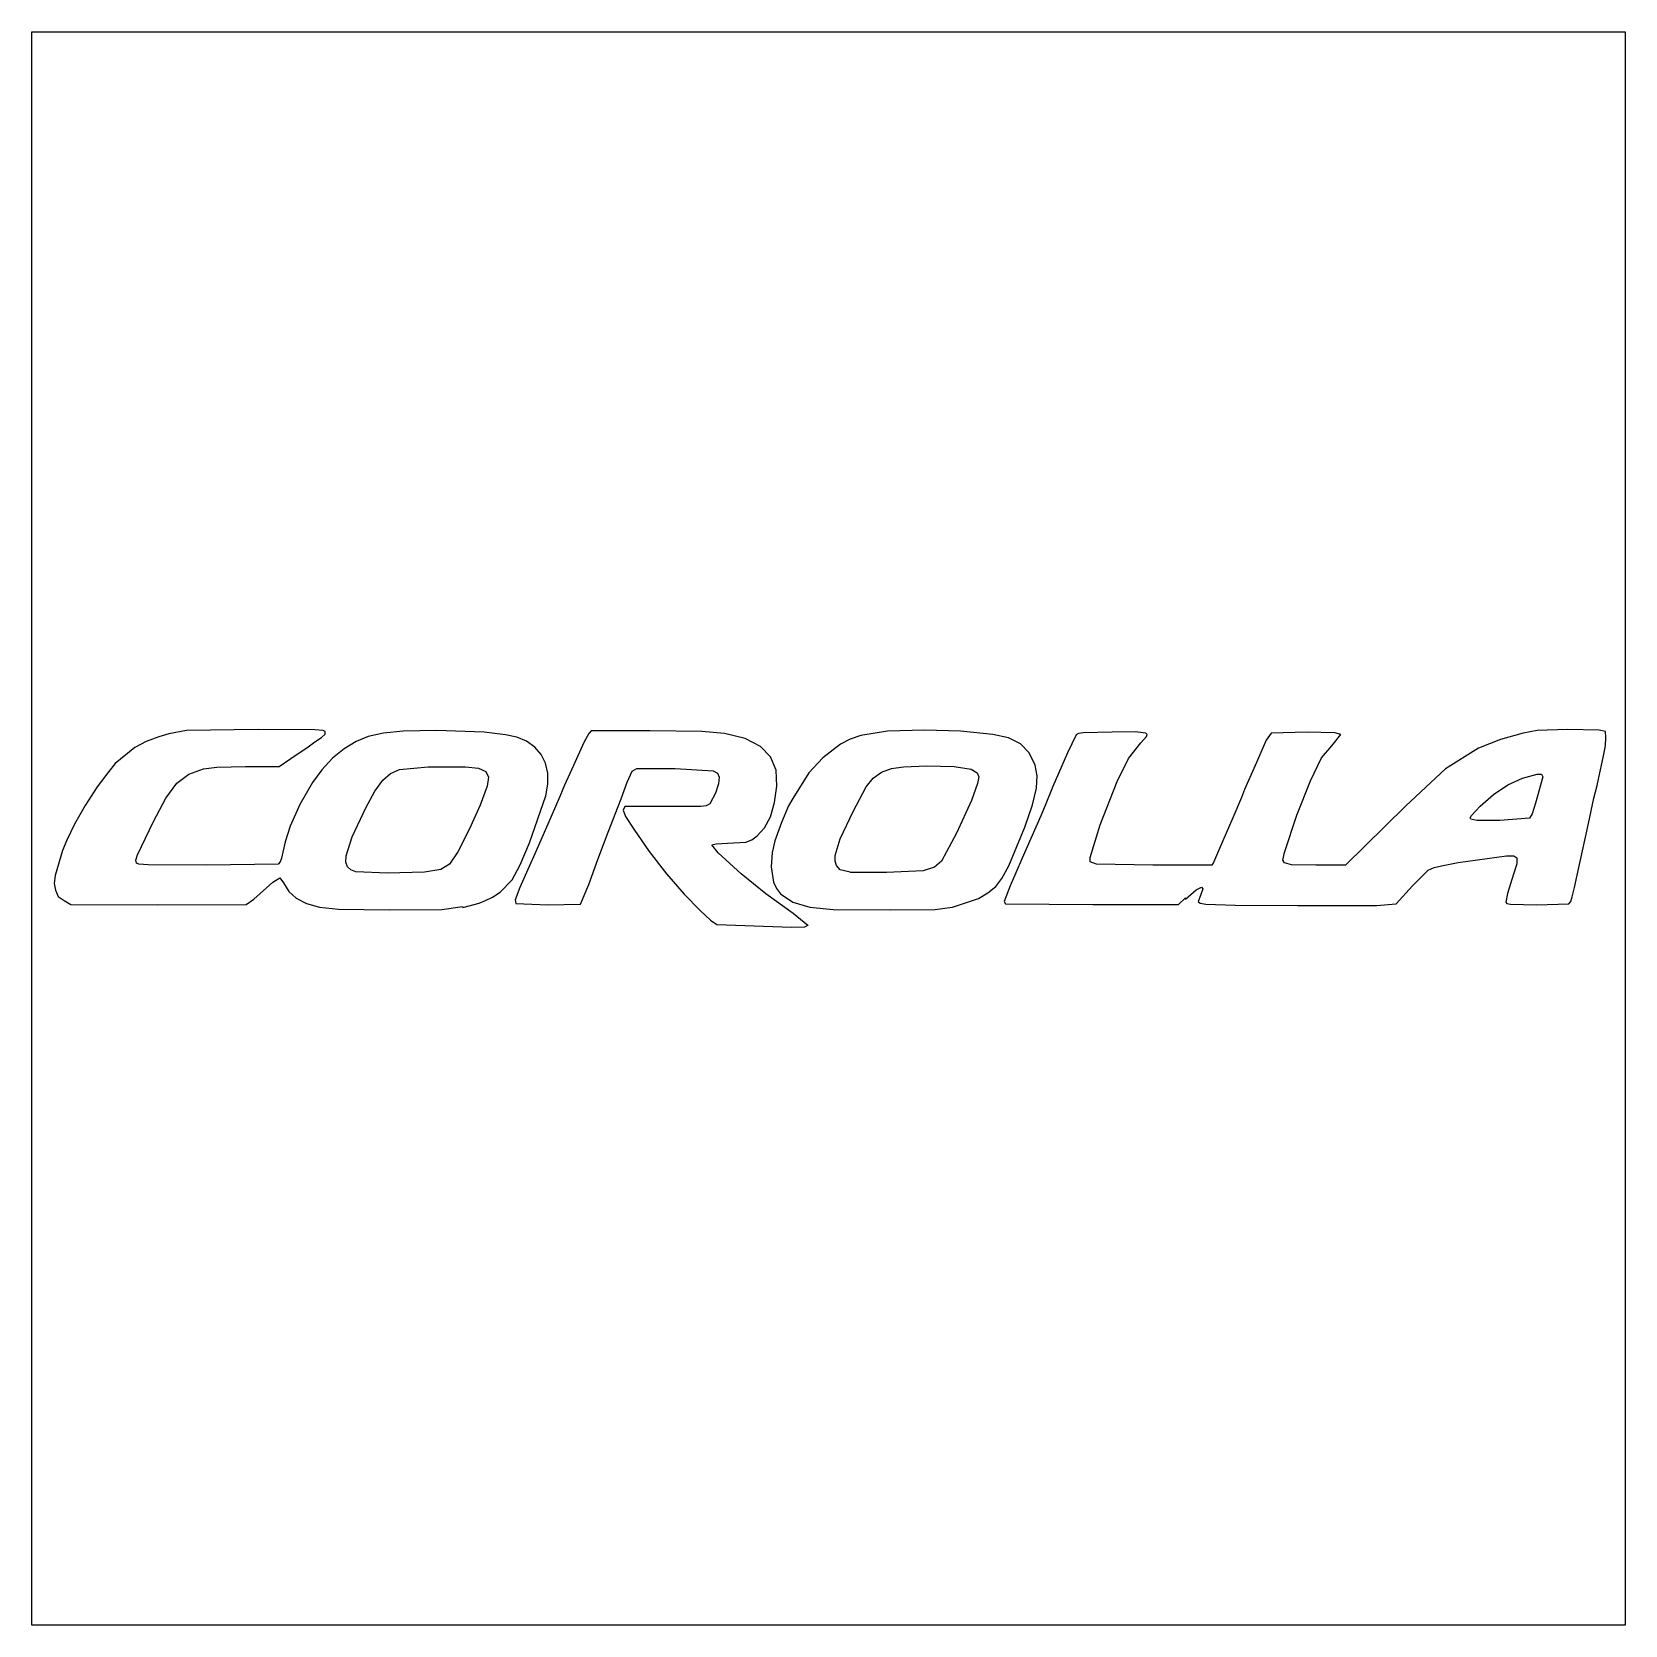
# Model space of a CAD drawing. Extents: x 26 to 188, y 70 to 231.
import ezdxf

# ---------------------------------------------------------------- set-up
doc = ezdxf.new("R2010")
doc.units = 0

msp = doc.modelspace()

# ---------------------------------------------------------------- linework, layer by layer
at = {"layer": 'Livello 1'}
for p, q in [((25.9756, 150.614), (25.9756, 231.388)), ((25.9756, 231.388), (106.75, 231.388)), ((106.75, 231.388), (187.524, 231.388)), ((187.524, 231.388), (187.524, 150.614)), ((39.86144, 160.222386), (38.83691, 159.9127)), ((41.64557, 160.54822), (39.86144, 160.222386)), ((48.9297, 160.65778), (41.64557, 160.54822)), ((54.67766, 160.630405), (48.9297, 160.65778)), ((55.503947, 160.565389), (54.67766, 160.630405)), ((55.32673, 159.83651), (55.723683, 160.178719)), ((55.70999, 160.43878), (55.503947, 160.565389)), ((55.723683, 160.178719), (55.70999, 160.43878)), ((60.089388, 159.937503), (58.853385, 159.42592)), ((61.629185, 160.26871), (60.089388, 159.937503)), ((63.625569, 160.491366), (61.629185, 160.26871)), ((66.989375, 160.54246), (63.625569, 160.491366)), ((71.845745, 160.37828), (66.989375, 160.54246)), ((73.992005, 160.10452), (71.845745, 160.37828)), ((75.14195, 159.884048), (73.992005, 160.10452)), ((82.460985, 160.24125), (81.931343, 159.337844)), ((82.68, 160.515), (82.460985, 160.24125)), ((88.65548, 160.51547), (82.68, 160.515)), ((93.910594, 160.460724), (88.65548, 160.51547)), ((96.2029, 160.24172), (93.910594, 160.460724)), ((98.31631, 159.74896), (96.2029, 160.24172)), ((110.021654, 160.027171), (108.930985, 159.65538)), ((112.735627, 160.46916), (110.021654, 160.027171)), ((116.46784, 160.59347), (112.735627, 160.46916)), ((120.125169, 160.497651), (116.46784, 160.59347)), ((123.41418, 160.15545), (120.125169, 160.497651)), ((125.008618, 159.800423), (123.41418, 160.15545)), ((131.87814, 160.11761), (130.97474, 158.28889)), ((132.088685, 160.249721), (131.87814, 160.11761)), ((132.572803, 160.32415), (132.088685, 160.249721)), ((135.49714, 160.39137), (132.572803, 160.32415)), ((137.834807, 160.401033), (135.49714, 160.39137)), ((138.910821, 160.292129), (137.834807, 160.401033)), ((138.41539, 159.28538), (139.009557, 159.956348)), ((139.064576, 160.159367), (138.910821, 160.292129)), ((139.009557, 159.956348), (139.064576, 160.159367)), ((151.63473, 160.26735), (151.135202, 159.563064)), ((155.27015, 160.37691), (151.63473, 160.26735)), ((158.084389, 160.328988), (155.27015, 160.37691)), ((157.77249, 159.00266), (158.68666, 160.15793)), ((158.68666, 160.15793), (158.084389, 160.328988)), ((177.18961, 160.27597), (174.90106, 159.63606)), ((178.6186, 160.54973), (177.18961, 160.27597)), ((181.684533, 160.649662), (178.6186, 160.54973)), ((184.89745, 160.57003), (181.684533, 160.649662)), ((185.5271, 160.46047), (184.89745, 160.57003)), ((185.5661, 159.83083), (185.5271, 160.46047)), ((36.41142, 158.83428), (34.41299, 157.21911)), ((37.57762, 159.41993), (36.41142, 158.83428)), ((38.83691, 159.9127), (37.57762, 159.41993)), ((52.23357, 157.71216), (53.97456, 158.90573)), ((53.97456, 158.90573), (54.669714, 159.39849)), ((54.669714, 159.39849), (55.32673, 159.83651)), ((57.624812, 158.689851), (56.453214, 157.72877)), ((58.853385, 159.42592), (57.624812, 158.689851)), ((76.135639, 159.466379), (75.14195, 159.884048)), ((76.960053, 158.870982), (76.135639, 159.466379)), ((77.602173, 158.117325), (76.960053, 158.870982)), ((81.931343, 159.337844), (80.884135, 156.989)), ((99.85866, 158.923493), (98.31631, 159.74896)), ((100.88496, 157.867558), (99.85866, 158.923493)), ((107.956249, 159.166167), (106.16974, 157.78481)), ((108.930985, 159.65538), (107.956249, 159.166167)), ((126.220641, 159.187716), (125.008618, 159.800423)), ((127.101166, 158.281401), (126.220641, 159.187716)), ((137.171696, 157.717426), (138.41539, 159.28538)), ((151.135202, 159.563064), (150.13454, 157.31086)), ((156.743853, 157.77076), (157.77249, 159.00266)), ((172.66174, 158.75387), (169.31104, 156.66247)), ((174.90106, 159.63606), (172.66174, 158.75387)), ((185.29235, 157.81051), (185.531893, 158.984856)), ((185.531893, 158.984856), (185.5661, 159.83083)), ((34.41299, 157.21911), (33.766726, 156.39783)), ((43.380391, 156.66669), (44.727414, 156.837756)), ((44.727414, 156.837756), (47.634491, 156.88568)), ((47.634491, 156.88568), (51.0564, 156.885)), ((51.0564, 156.885), (52.23357, 157.71216)), ((56.453214, 157.72877), (55.377089, 156.578719)), ((63.24941, 156.59111), (66.153736, 156.851194)), ((66.153736, 156.851194), (69.92794, 156.86488)), ((69.92794, 156.86488), (71.255503, 156.718909)), ((71.255503, 156.718909), (72.011249, 156.395365)), ((78.048979, 157.224877), (77.602173, 158.117325)), ((78.287452, 156.213106), (78.048979, 157.224877)), ((80.884135, 156.989), (79.991479, 155.00701)), ((101.427675, 156.54368), (100.88496, 157.867558)), ((106.16974, 157.78481), (104.74629, 156.25723)), ((112.122232, 156.326645), (113.141658, 156.703062)), ((113.141658, 156.703062), (114.36431, 156.85773)), ((114.36431, 156.85773), (116.70767, 156.96729)), ((116.70767, 156.96729), (119.48358, 156.90859)), ((119.48358, 156.90859), (121.214324, 156.640944)), ((127.70111, 157.04555), (127.101166, 158.281401)), ((127.920378, 155.967302), (127.70111, 157.04555)), ((130.97474, 158.28889), (129.50194, 154.86692)), ((136.02275, 155.3816), (137.171696, 157.717426)), ((150.13454, 157.31086), (148.94644, 154.57328)), ((155.62076, 155.43843), (156.743853, 157.77076)), ((184.85434, 155.76827), (185.29235, 157.81051)), ((33.766726, 156.39783), (32.590387, 154.829081)), ((39.564588, 153.67857), (40.686626, 155.205511)), ((40.686626, 155.205511), (41.886702, 156.125756)), ((41.886702, 156.125756), (43.380391, 156.66669)), ((54.434935, 155.27574), (53.136036, 153.044702)), ((55.377089, 156.578719), (54.434935, 155.27574)), ((60.762541, 154.399135), (61.557605, 155.514583)), ((61.557605, 155.514583), (62.348581, 156.201957)), ((62.348581, 156.201957), (63.24941, 156.59111)), ((72.011249, 156.395365), (72.28244, 155.819288)), ((72.28244, 155.819288), (72.15634, 154.91572)), ((78.087325, 153.90947), (78.304574, 155.101481)), ((78.304574, 155.101481), (78.287452, 156.213106)), ((85.738638, 153.62928), (86.34091, 155.29909)), ((86.34091, 155.29909), (86.852136, 156.442718)), ((86.852136, 156.442718), (87.309828, 156.69527)), ((87.309828, 156.69527), (91.208181, 156.68697)), ((91.208181, 156.68697), (95.059818, 156.47626)), ((95.059818, 156.47626), (95.481349, 156.235641)), ((95.587097, 155.142594), (95.278824, 154.18774)), ((95.481349, 156.235641), (95.655856, 155.808156)), ((95.655856, 155.808156), (95.587097, 155.142594)), ((101.51927, 154.91439), (101.427675, 156.54368)), ((104.74629, 156.25723), (103.14207, 153.65105)), ((110.57011, 154.84288), (111.275296, 155.712058)), ((111.275296, 155.712058), (112.122232, 156.326645)), ((121.214324, 156.640944), (121.81589, 156.2457)), ((121.84519, 155.18352), (121.24881, 153.43705)), ((121.81589, 156.2457), (121.98381, 155.866553)), ((121.98381, 155.866553), (121.84519, 155.18352)), ((127.841416, 154.693881), (127.920378, 155.967302)), ((134.289168, 150.989792), (136.02275, 155.3816)), ((154.24434, 151.969575), (155.62076, 155.43843)), ((169.31104, 156.66247), (165.30321, 152.89555)), ((175.627993, 155.038243), (177.125292, 155.728702)), ((177.125292, 155.728702), (178.59309, 156.10658)), ((179.182282, 155.845829), (178.4289, 153.19935)), ((178.59309, 156.10658), (179.047121, 156.130463)), ((179.047121, 156.130463), (179.182282, 155.845829)), ((184.69015, 154.98024), (184.85434, 155.76827)), ((32.590387, 154.829081), (31.373472, 152.947199)), ((38.305011, 151.31755), (39.564588, 153.67857)), ((59.84945, 152.72576), (60.762541, 154.399135)), ((72.15634, 154.91572), (71.429772, 152.968878)), ((76.440177, 149.170979), (78.087325, 153.90947)), ((79.498715, 153.87375), (78.628564, 151.82055)), ((79.991479, 155.00701), (79.498715, 153.87375)), ((85.410147, 152.82951), (85.738638, 153.62928)), ((95.278824, 154.18774), (94.704621, 153.126931)), ((101.283331, 153.236249), (101.51927, 154.91439)), ((103.14207, 153.65105), (102.70405, 152.89528)), ((109.2417, 152.340138), (110.57011, 154.84288)), ((127.430867, 153.018642), (127.841416, 154.693881)), ((129.50194, 154.86692), (128.70217, 152.94525)), ((148.61791, 153.76861), (147.74189, 151.70994)), ((148.94644, 154.57328), (148.61791, 153.76861)), ((172.80865, 152.86538), (174.167132, 154.071652)), ((174.167132, 154.071652), (175.627993, 155.038243)), ((183.7975, 151.12035), (184.36163, 153.67723)), ((184.36163, 153.67723), (184.69015, 154.98024)), ((31.373472, 152.947199), (30.295129, 151.04682)), ((53.136036, 153.044702), (52.157365, 150.84644)), ((58.450629, 149.758895), (59.84945, 152.72576)), ((71.429772, 152.968878), (70.31053, 150.49717)), ((84.402707, 150.23975), (85.410147, 152.82951)), ((86.091604, 152.8492), (85.934687, 152.469184)), ((85.934687, 152.469184), (86.150304, 151.84178)), ((89.655834, 152.8289), (86.091604, 152.8492)), ((93.806024, 152.8299), (89.655834, 152.8289)), ((94.341808, 152.921953), (93.806024, 152.8299)), ((94.704621, 153.126931), (94.341808, 152.921953)), ((100.863624, 151.812181), (101.283331, 153.236249)), ((102.70405, 152.89528), (101.971069, 151.232198)), ((107.94203, 149.55397), (109.2417, 152.340138)), ((121.24881, 153.43705), (119.73293, 150.152502)), ((128.26414, 151.88306), (126.37521, 147.6179)), ((126.65537, 150.73494), (127.430867, 153.018642)), ((128.70217, 152.94525), (128.26414, 151.88306)), ((152.98729, 148.17024), (154.24434, 151.969575)), ((165.30321, 152.89555), (161.14219, 148.82213)), ((171.823171, 151.695021), (171.932669, 151.920876)), ((171.932669, 151.920876), (172.80865, 152.86538)), ((178.10037, 152.09885), (177.82661, 151.66083)), ((178.4289, 153.19935), (178.10037, 152.09885)), ((25.9756, 69.8396), (25.9756, 150.614)), ((30.295129, 151.04682), (29.534506, 149.42258)), ((36.688488, 147.946298), (38.305011, 151.31755)), ((52.157365, 150.84644), (51.644552, 149.251657)), ((70.31053, 150.49717), (69.157411, 148.254685)), ((78.628564, 151.82055), (77.112024, 148.34931)), ((86.150304, 151.84178), (86.998959, 150.55511)), ((86.998959, 150.55511), (88.570074, 148.287098)), ((99.52631, 149.85544), (100.2735, 150.67448)), ((100.2735, 150.67448), (100.863624, 151.812181)), ((101.971069, 151.232198), (101.32433, 149.36381)), ((125.03389, 146.812814), (126.65537, 150.73494)), ((133.29063, 147.68037), (134.289168, 150.989792)), ((147.74189, 151.70994), (146.41153, 148.60016)), ((171.8779, 151.55133), (171.823171, 151.695021)), ((172.489117, 151.411489), (171.86974, 151.55137)), ((171.86974, 151.55137), (171.8779, 151.55133)), ((174.82085, 151.44182), (172.489117, 151.411489)), ((177.82661, 151.66083), (174.82085, 151.44182)), ((182.64771, 145.88071), (183.7975, 151.12035)), ((187.524, 150.614), (187.524, 69.8396)), ((29.534506, 149.42258), (29.096502, 148.39324)), ((51.644552, 149.251657), (51.275468, 147.59968)), ((57.83664, 147.832973), (58.450629, 149.758895)), ((75.479768, 146.940853), (76.440177, 149.170979)), ((83.373387, 147.46394), (84.402707, 150.23975)), ((94.93275, 148.94623), (95.362052, 149.06941)), ((95.565769, 148.133868), (94.93275, 148.94623)), ((95.362052, 149.06941), (96.49857, 149.11042)), ((96.49857, 149.11042), (98.375852, 149.244854)), ((98.375852, 149.244854), (98.963144, 149.471029)), ((98.963144, 149.471029), (99.52631, 149.85544)), ((101.32433, 149.36381), (101.05055, 148.19213)), ((107.442439, 147.883409), (107.94203, 149.55397)), ((119.73293, 150.152502), (118.22116, 147.31473)), ((161.14219, 148.82213), (159.16018, 146.90034)), ((29.096502, 148.39324), (28.32411, 145.85833)), ((36.517226, 147.386308), (36.688488, 147.946298)), ((36.574861, 147.11273), (36.517226, 147.386308)), ((36.826801, 146.994679), (36.574861, 147.11273)), ((51.154472, 147.217145), (50.946971, 147.00327)), ((51.275468, 147.59968), (51.154472, 147.217145)), ((57.813211, 147.190854), (57.83664, 147.832973)), ((57.973093, 146.725558), (57.813211, 147.190854)), ((69.157411, 148.254685), (68.32921, 146.99551)), ((77.112024, 148.34931), (76.280012, 146.45499)), ((82.436743, 144.94536), (83.373387, 147.46394)), ((88.570074, 148.287098), (90.324518, 146.019527)), ((97.91115, 146.02807), (95.565769, 148.133868)), ((101.05055, 148.19213), (100.94099, 146.74121)), ((107.426168, 147.306587), (107.442439, 147.883409)), ((107.55877, 146.84935), (107.426168, 147.306587)), ((118.22116, 147.31473), (117.481854, 146.702805)), ((126.37521, 147.6179), (125.74557, 146.11781)), ((133.283985, 147.22528), (133.29063, 147.68037)), ((133.919338, 146.996934), (133.283985, 147.22528)), ((145.77113, 147.1821), (145.60695, 146.90834)), ((146.41153, 148.60016), (145.77113, 147.1821)), ((152.813218, 147.414665), (152.98729, 148.17024)), ((152.97609, 147.11902), (152.813218, 147.414665)), ((153.678945, 146.938328), (152.97609, 147.11902)), ((168.91639, 146.83851), (170.60274, 147.16704)), ((170.60274, 147.16704), (175.49197, 147.83479)), ((175.49197, 147.83479), (176.222382, 147.843928)), ((176.537456, 147.047073), (176.21448, 145.98979)), ((176.222382, 147.843928), (176.555484, 147.623238)), ((176.555484, 147.623238), (176.537456, 147.047073)), ((28.32411, 145.85833), (28.248088, 145.039198)), ((37.757675, 146.928709), (36.826801, 146.994679)), ((43.701751, 146.89372), (37.757675, 146.928709)), ((50.946971, 147.00327), (43.701751, 146.89372)), ((50.418912, 145.181876), (51.113565, 145.59661)), ((51.113565, 145.59661), (51.496825, 145.10383)), ((58.311989, 146.409282), (57.973093, 146.725558)), ((58.8256, 146.21422), (58.311989, 146.409282)), ((58.83048, 146.21604), (58.8256, 146.21422)), ((62.032814, 146.095625), (58.83048, 146.21604)), ((65.79977, 146.19574), (62.032814, 146.095625)), ((67.442241, 146.468403), (65.79977, 146.19574)), ((68.32921, 146.99551), (67.442241, 146.468403)), ((74.665455, 145.39293), (75.479768, 146.940853)), ((76.280012, 146.45499), (75.469478, 144.62629)), ((90.324518, 146.019527), (92.09867, 143.954265)), ((100.391386, 143.994724), (97.91115, 146.02807)), ((100.94099, 146.74121), (101.179309, 145.174767)), ((107.933125, 146.438705), (107.55877, 146.84935)), ((108.9604, 146.19231), (107.933125, 146.438705)), ((108.96713, 146.16502), (108.9604, 146.19231)), ((112.614078, 146.144454), (108.96713, 146.16502)), ((116.34864, 146.3292), (112.614078, 146.144454)), ((117.481854, 146.702805), (116.34864, 146.3292)), ((123.72069, 144.74141), (124.335358, 145.538772)), ((124.335358, 145.538772), (125.03389, 146.812814)), ((125.74557, 146.11781), (125.17067, 144.79283)), ((139.639, 146.908), (133.919338, 146.996934)), ((145.60695, 146.90834), (139.639, 146.908)), ((156.168, 146.9), (153.678945, 146.938328)), ((159.16018, 146.90034), (156.168, 146.9)), ((165.97076, 144.80176), (167.554444, 146.382725)), ((167.554444, 146.382725), (168.145077, 146.669651)), ((168.145077, 146.669651), (168.91639, 146.83851)), ((176.21448, 145.98979), (175.587659, 144.022828)), ((182.37396, 144.61594), (182.64771, 145.88071)), ((28.248088, 145.039198), (28.37308, 144.34719)), ((28.37308, 144.34719), (28.646811, 143.734663)), ((48.480025, 143.4614), (50.418912, 145.181876)), ((51.496825, 145.10383), (52.019539, 144.240102)), ((52.019539, 144.240102), (52.783489, 143.552402)), ((72.697549, 143.641318), (73.462353, 144.157604)), ((73.462353, 144.157604), (74.665455, 145.39293)), ((75.469478, 144.62629), (74.969265, 143.380004)), ((81.593945, 142.95788), (82.436743, 144.94536)), ((92.09867, 143.954265), (93.728909, 142.29318)), ((103.15078, 141.99833), (100.391386, 143.994724)), ((101.179309, 145.174767), (101.478054, 144.531441)), ((101.478054, 144.531441), (101.899277, 143.978386)), ((101.899277, 143.978386), (103.117415, 143.13411)), ((121.94956, 143.532079), (122.914187, 144.081051)), ((122.914187, 144.081051), (123.72069, 144.74141)), ((125.17067, 144.79283), (124.54691, 143.19954)), ((142.9497, 143.45473), (144.020025, 144.38566)), ((144.020025, 144.38566), (144.56487, 144.6757)), ((144.45533, 143.81629), (144.220206, 143.223891)), ((144.715435, 144.486149), (144.45533, 143.81629)), ((144.56487, 144.6757), (144.715435, 144.486149)), ((164.31187, 142.97853), (165.97076, 144.80176)), ((175.587659, 144.022828), (175.42061, 143.13174)), ((182.15495, 143.69592), (182.37396, 144.61594)), ((28.646811, 143.734663), (29.249105, 143.30692)), ((29.249105, 143.30692), (29.911992, 142.92367)), ((29.911992, 142.92367), (38.683582, 142.88467)), ((38.683582, 142.88467), (47.707632, 142.91387)), ((47.707632, 142.91387), (48.480025, 143.4614)), ((52.783489, 143.552402), (53.814332, 143.025859)), ((53.814332, 143.025859), (55.137725, 142.6456)), ((55.137725, 142.6456), (57.06716, 142.426581)), ((57.06716, 142.426581), (62.212625, 142.37182)), ((62.212625, 142.37182), (67.551905, 142.406623)), ((67.551905, 142.406623), (69.646715, 142.70034)), ((69.646715, 142.70034), (69.6717, 142.60061)), ((69.6717, 142.60061), (71.33615, 143.03863)), ((71.33615, 143.03863), (71.971665, 143.31239)), ((71.971665, 143.31239), (72.697549, 143.641318)), ((74.969265, 143.380004), (75.031475, 143.01658)), ((75.031475, 143.01658), (78.29218, 142.86555)), ((78.29218, 142.86555), (81.593945, 142.95788)), ((93.728909, 142.29318), (94.791099, 141.30775)), ((103.117415, 143.13411), (104.85024, 142.62398)), ((104.85024, 142.62398), (107.23309, 142.38444)), ((107.23309, 142.38444), (112.99055, 142.35022)), ((112.99055, 142.35022), (117.577741, 142.403002)), ((117.577741, 142.403002), (119.30117, 142.62398)), ((119.30117, 142.62398), (119.3078, 142.63894)), ((119.3078, 142.63894), (121.94956, 143.532079)), ((124.54691, 143.19954), (124.71109, 142.98055)), ((124.71109, 142.98055), (133.55496, 142.92185)), ((133.55496, 142.92185), (142.24123, 142.91115)), ((142.24123, 142.91115), (142.95884, 143.5789)), ((142.95884, 143.5789), (142.9497, 143.45473)), ((144.220206, 143.223891), (144.418253, 143.049708)), ((144.418253, 143.049708), (145.017615, 142.937383)), ((145.017615, 142.937383), (147.993016, 142.839841)), ((147.993016, 142.839841), (154.29187, 142.81434)), ((154.29187, 142.81434), (162.308725, 142.822414)), ((162.308725, 142.822414), (164.31187, 142.97853)), ((175.42061, 143.13174), (175.516451, 143.004275)), ((175.516451, 143.004275), (175.906093, 142.93327)), ((175.906093, 142.93327), (178.5305, 142.85798)), ((178.5305, 142.85798), (181.82643, 142.96754)), ((181.82643, 142.96754), (182.031723, 143.203787)), ((182.031723, 143.203787), (182.15495, 143.69592)), ((94.791099, 141.30775), (95.442244, 140.86975)), ((95.442244, 140.86975), (103.008234, 140.59599)), ((103.008234, 140.59599), (104.336647, 140.645752)), ((104.6674, 140.76642), (103.15078, 141.99833)), ((104.336647, 140.645752), (104.650774, 140.81499)), ((104.650774, 140.81499), (104.6674, 140.76642)), ((106.75, 69.8396), (25.9756, 69.8396)), ((187.524, 69.8396), (106.75, 69.8396))]:
    msp.add_line(p, q, dxfattribs=at)

doc.saveas('drawing.dxf')
